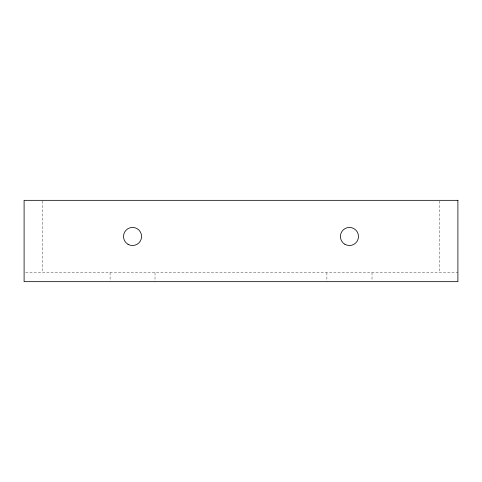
<?xml version="1.0" encoding="UTF-8"?>
<svg xmlns="http://www.w3.org/2000/svg" width="482" height="482" viewBox="0 0 482 482"><rect width="100%" height="100%" fill="white"/><g stroke="black" fill="none" stroke-linecap="round" stroke-linejoin="round"><path stroke-width="0.36" stroke-dasharray="2.41 1.81" d="M25.606 272.631L457.9 272.631M439.825 201.084L439.825 272.631M372.008 272.631L372.008 280.916M326.892 272.631L326.892 281.669M155.011 272.631L155.011 281.669M110.089 272.631L110.089 281.669M42.175 201.084L42.175 272.631"/><path stroke-width="0.72" d="M457.9 200.331L24.1 200.331L24.1 281.669L457.9 281.669L457.9 200.331M344.931 244.308A9.038 9.038 0 0 0 358.488 236.481A9.038 9.038 0 0 0 344.931 228.655A9.038 9.038 0 0 0 344.931 244.308M128.031 244.308A9.038 9.038 0 0 0 141.588 236.481A9.038 9.038 0 0 0 128.031 228.655A9.038 9.038 0 0 0 128.031 244.308"/></g></svg>
